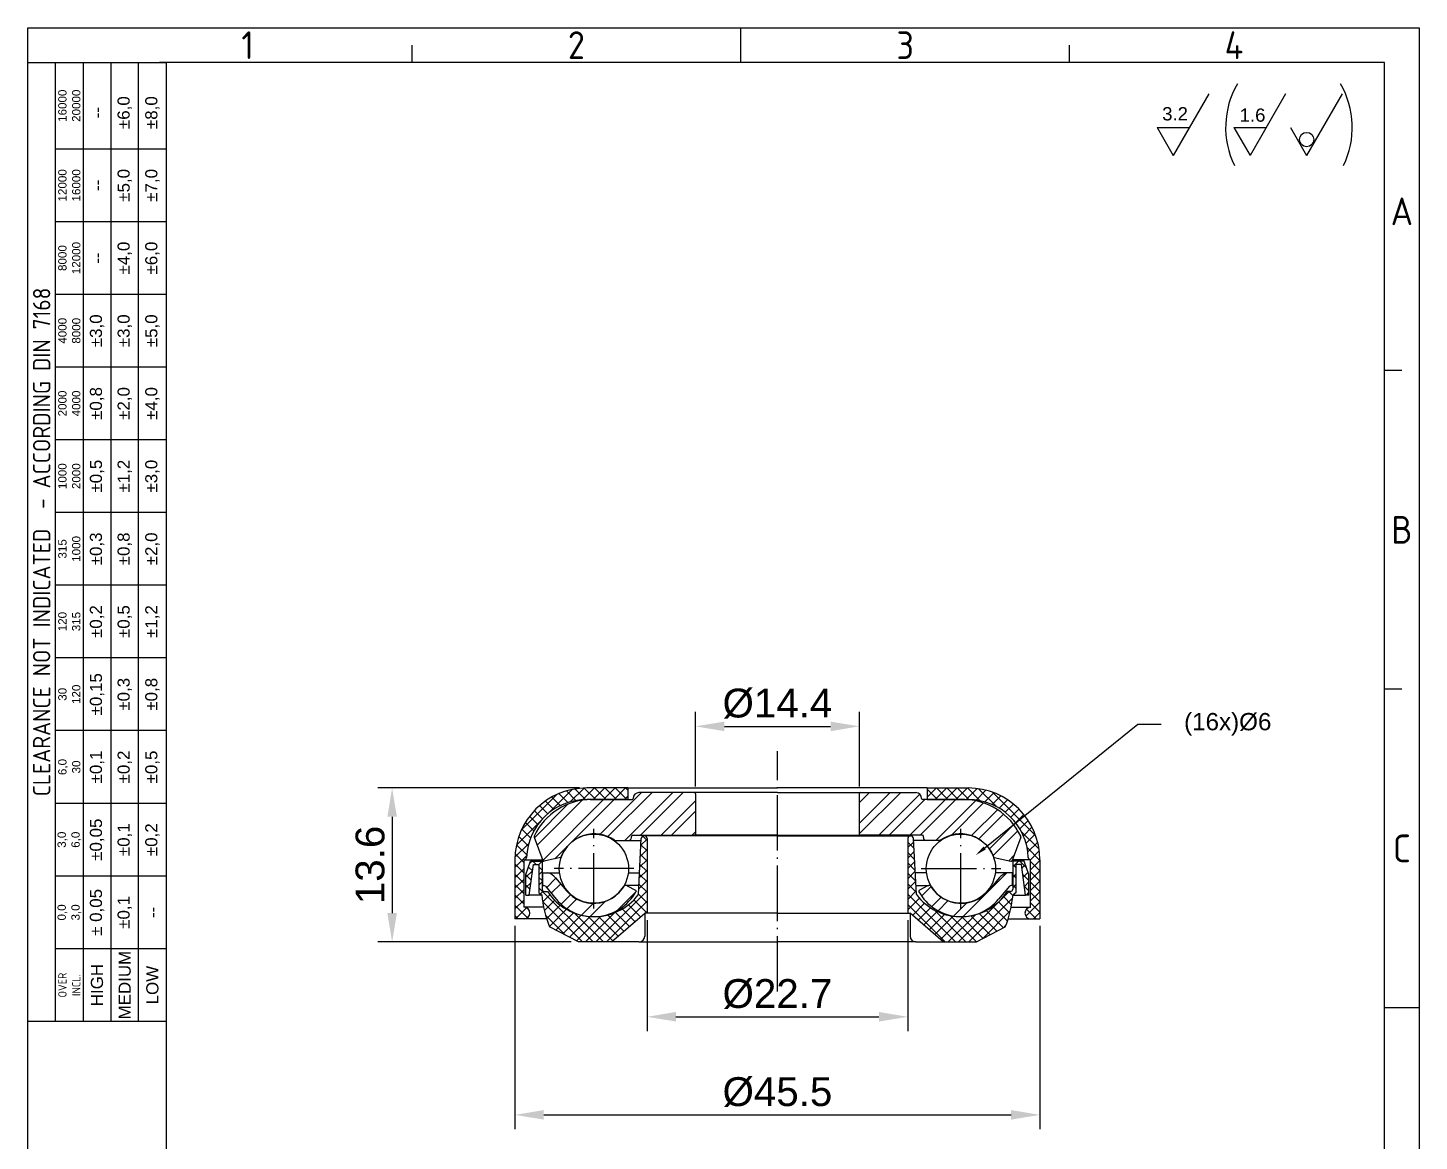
# Model space of a CAD drawing. Header units: millimetres. Extents: x 1874 to 1994, y 1277 to 1445.
# Drawn here: x 1873.6 to 1994.2, y 1348.9 to 1445.3 of the extents above; entities that cross this region are included whole.
import ezdxf
from ezdxf import colors
from ezdxf.entities.mleader import LeaderData, LeaderLine
from ezdxf.enums import TextEntityAlignment as Align
from ezdxf.math import Vec2, Vec3

# ---------------------------------------------------------------- set-up
doc = ezdxf.new("R2010")
doc.units = ezdxf.units.MM
doc.linetypes.add('ACAD_ISO04W100', pattern=[30, 24, -3, 0, -3])
for name, color, linetype, lineweight in [('AM_0', 7, 'Continuous', 30), ('AM_4', 1, 'ACAD_ISO04W100', 25), ('AM_5', 3, 'Continuous', 25)]:
    doc.layers.add(name, color=color, linetype=linetype, lineweight=lineweight)
doc.styles.add('ACISOTS', font='isocp.shx', dxfattribs={"height": 1})
doc.styles.get("Standard").update_dxf_attribs({"font": 'arial.ttf'})
doc.dimstyles.new('ISO-25', dxfattribs={"dimtxt": 2.5, "dimasz": 2.5, "dimexe": 1.25, "dimexo": 0.625, "dimtad": 1, "dimtxsty": 'Standard', "dimcen": 2.5, "dimadec": 0, "dimazin": 0, "dimtfac": 1, "dimtmove": 0, "dimatfit": 3, "dimfxl": 1, "dimarcsym": 0})
pattern_1 = [(45, (0, -8.8758), (-1.3470384, 1.3470384), []), (45, (0.898, -8.8758), (-1.3470384, 1.3470384), [])]
pattern_2 = [(45, (0, -8.8758), (-0.4490128, 0.4490128), []), (135, (0, -8.8758), (-0.4490128, -0.4490128), [])]

# ---------------------------------------------------------------- blocks, each defined once
blk = doc.blocks.new('*D124')
at = {"layer": 'AM_5', "color": 0, "lineweight": -2, "ltscale": 0.5}
for p, q in [((1921.37, 1379.47), (1903.88, 1379.47)), ((1905.13, 1376.97), (1905.13, 1368.63)), ((1920.65, 1366.13), (1903.88, 1366.13))]:
    blk.add_line(p, q, dxfattribs=at)
at = {"layer": 'AM_5', "color": 0, "ltscale": 0.5}
for points in [[(1904.72, 1376.97), (1905.55, 1376.97), (1905.13, 1379.47)], [(1904.72, 1368.63), (1905.55, 1368.63), (1905.13, 1366.13)]]:
    blk.add_solid(points, dxfattribs=at)
at = {"layer": 'Defpoints', "color": 0, "ltscale": 0.5}
for p in [(1922, 1379.47), (1905.13, 1366.13), (1921.28, 1366.13)]:
    blk.add_point(p, dxfattribs=at)
at = {"layer": 'AM_5', "color": 0, "ltscale": 0.5, "insert": (1903.23, 1372.8), "char_height": 2.5, "attachment_point": 5, "rotation": 90}
blk.add_mtext('13.6', dxfattribs=at)
blk = doc.blocks.new('*D125')
at = {"layer": 'AM_5', "color": 0, "lineweight": -2, "ltscale": 0.5}
for p, q in [((1931.43, 1379.6), (1931.43, 1386.06)), ((1945.63, 1379.6), (1945.63, 1386.06)), ((1933.93, 1384.81), (1943.13, 1384.81))]:
    blk.add_line(p, q, dxfattribs=at)
at = {"layer": 'AM_5', "color": 0, "ltscale": 0.5}
for points in [[(1933.93, 1385.22), (1933.93, 1384.39), (1931.43, 1384.81)], [(1943.13, 1385.22), (1943.13, 1384.39), (1945.63, 1384.81)]]:
    blk.add_solid(points, dxfattribs=at)
at = {"layer": 'Defpoints', "color": 0, "ltscale": 0.5}
for p in [(1945.63, 1384.81), (1931.43, 1378.97), (1945.63, 1378.97)]:
    blk.add_point(p, dxfattribs=at)
at = {"layer": 'AM_5', "color": 0, "ltscale": 0.5, "insert": (1938.53, 1386.78), "char_height": 2.5, "attachment_point": 5}
blk.add_mtext('%%C14.4', dxfattribs=at)
blk = doc.blocks.new('*D126')
at = {"layer": 'AM_5', "color": 0, "lineweight": -2, "ltscale": 0.5}
for p, q in [((1927.23, 1368.01), (1927.23, 1358.39)), ((1949.83, 1368.01), (1949.83, 1358.39)), ((1929.73, 1359.64), (1947.33, 1359.64))]:
    blk.add_line(p, q, dxfattribs=at)
at = {"layer": 'AM_5', "color": 0, "ltscale": 0.5}
for points in [[(1929.73, 1360.06), (1929.73, 1359.23), (1927.23, 1359.64)], [(1947.33, 1360.06), (1947.33, 1359.23), (1949.83, 1359.64)]]:
    blk.add_solid(points, dxfattribs=at)
at = {"layer": 'Defpoints', "color": 0, "ltscale": 0.5}
for p in [(1927.23, 1368.63), (1949.83, 1368.63), (1949.83, 1359.64)]:
    blk.add_point(p, dxfattribs=at)
at = {"layer": 'AM_5', "color": 0, "ltscale": 0.5, "insert": (1938.53, 1361.61), "char_height": 2.5, "attachment_point": 5}
blk.add_mtext('%%C22.7', dxfattribs=at)
blk = doc.blocks.new('*D127')
at = {"layer": 'AM_5', "color": 0, "lineweight": -2, "ltscale": 0.5}
for p, q in [((1915.78, 1367.51), (1915.78, 1349.89)), ((1961.28, 1367.51), (1961.28, 1349.89)), ((1918.28, 1351.14), (1958.78, 1351.14))]:
    blk.add_line(p, q, dxfattribs=at)
at = {"layer": 'AM_5', "color": 0, "ltscale": 0.5}
for points in [[(1918.28, 1351.56), (1918.28, 1350.73), (1915.78, 1351.14)], [(1958.78, 1351.56), (1958.78, 1350.73), (1961.28, 1351.14)]]:
    blk.add_solid(points, dxfattribs=at)
at = {"layer": 'Defpoints', "color": 0, "ltscale": 0.5}
for p in [(1915.78, 1368.13), (1961.28, 1368.13), (1961.28, 1351.14)]:
    blk.add_point(p, dxfattribs=at)
at = {"layer": 'AM_5', "color": 0, "ltscale": 0.5, "insert": (1938.53, 1353.11), "char_height": 2.5, "attachment_point": 5}
blk.add_mtext('%%C45.5', dxfattribs=at)

msp = doc.modelspace()

# ---------------------------------------------------------------- hatches: boundary and pattern name
at = {"layer": 'AM_5', "ltscale": 0.5}
h = msp.add_hatch(dxfattribs=at)
h.set_pattern_fill('ANSI37', color=256, scale=0.2, style=0)
h.set_pattern_definition(pattern_2)
h.paths.add_polyline_path([(1955.058, 1379.47), (1951.503, 1379.47), (1951.503, 1378.47), (1954.77, 1378.47), (1955.058, 1378.47, -0.2320281), (1959.186, 1376.446), (1959.964, 1377.074, 0.2311667)])
h.paths.add_polyline_path([(1959.964, 1377.074), (1959.186, 1376.446, -0.1567432), (1960.274, 1373.443, 0.4088196), (1960.478, 1373.25), (1960.478, 1369.13, 1), (1960.478, 1368.13), (1961.278, 1368.13), (1961.278, 1373.25, 0.1670513)])
h.paths.add_polyline_path([(1921.998, 1378.47), (1925.553, 1378.47), (1925.553, 1379.47), (1921.998, 1379.47, 0.4142136), (1915.778, 1373.25), (1915.778, 1368.13), (1916.578, 1368.13, 1), (1916.578, 1369.13), (1916.578, 1373.25, 0.4088196), (1916.782, 1373.443, -0.4034441)])
h = msp.add_hatch(dxfattribs=at)
h.set_pattern_fill('ANSI32', color=256, scale=0.2, style=0)
h.set_pattern_definition(pattern_1)
h.paths.add_polyline_path([(1931.428, 1378.97, 0.4142136), (1931.328, 1379.07), (1926.528, 1379.07, 0.4142136), (1926.028, 1378.57, -0.4142136), (1925.928, 1378.47), (1922.45, 1378.47, 0.2901888), (1917.439, 1375.295, 0.2011121), (1917.436, 1375.217), (1918.184, 1373.186, 0.3789634), (1918.301, 1373.123), (1919.726, 1373.458, 0.2489124), (1919.796, 1373.52, -0.4882529), (1924.409, 1374.938, 0.1537057), (1924.466, 1374.92), (1925.628, 1374.92, 0.4142136), (1925.878, 1375.17), (1925.878, 1375.27, -0.4142136), (1925.978, 1375.37), (1931.328, 1375.37, 0.4142136), (1931.428, 1375.47)])
h = msp.add_hatch(dxfattribs=at)
h.set_pattern_fill('ANSI32', color=256, scale=0.2, style=0)
h.set_pattern_definition(pattern_1)
h.paths.add_polyline_path([(1954.606, 1378.47), (1951.128, 1378.47, -0.4142136), (1951.028, 1378.57, 0.4142136), (1950.528, 1379.07), (1945.728, 1379.07, 0.4142136), (1945.628, 1378.97), (1945.628, 1375.47, 0.4142136), (1945.728, 1375.37), (1951.078, 1375.37, -0.4142136), (1951.178, 1375.27), (1951.178, 1375.17, 0.4142136), (1951.428, 1374.92), (1952.59, 1374.92, 0.1537057), (1952.647, 1374.938, -0.3829523), (1956.705, 1374.443), (1959.004, 1376.299, 0.2333473)])
h.paths.add_polyline_path([(1959.62, 1375.217, 0.2011121), (1959.617, 1375.295, 0.0532366), (1959.004, 1376.299), (1956.705, 1374.443, -0.0887132), (1957.26, 1373.52, 0.2489124), (1957.33, 1373.458), (1958.755, 1373.123, 0.3789634), (1958.872, 1373.186)])
h = msp.add_hatch(dxfattribs=at)
h.set_pattern_fill('ANSI37', color=256, scale=0.2, style=0)
h.set_pattern_definition(pattern_2)
h.paths.add_polyline_path([(1927.028, 1368.631), (1927.228, 1368.631), (1927.228, 1375.081, 0.9746087), (1926.728, 1375.093), (1926.478, 1370.231, -0.2363648), (1922.611, 1368.319, -0.0419774), (1921.907, 1368.374, -0.2131719), (1918.603, 1370.501), (1918.328, 1370.501, -0.4142136), (1918.128, 1370.701), (1918.128, 1373.131), (1917.128, 1373.131), (1916.728, 1371.97), (1916.728, 1370.181), (1917.011, 1370.181), (1917.373, 1372.851), (1917.848, 1372.851), (1917.848, 1370.381), (1918.103, 1370.221, 0.0696745), (1918.778, 1367.431), (1921.278, 1366.131), (1924.153, 1366.131)])
h.paths.add_polyline_path([(1958.953, 1370.221), (1959.208, 1370.381), (1959.208, 1372.851), (1959.683, 1372.851), (1960.045, 1370.181), (1960.328, 1370.181), (1960.328, 1371.97), (1959.928, 1373.131), (1958.928, 1373.131), (1958.928, 1370.701, -0.4142136), (1958.728, 1370.501), (1958.453, 1370.501, -0.2131719), (1955.149, 1368.374, -0.0419774), (1954.445, 1368.319, -0.2363648), (1950.578, 1370.231), (1950.328, 1375.093, 0.9746087), (1949.828, 1375.081), (1949.828, 1368.631), (1950.028, 1368.631), (1952.903, 1366.131), (1955.778, 1366.131), (1958.278, 1367.431, 0.0696745)])
h = msp.add_hatch(dxfattribs=at)
h.set_pattern_fill('ANSI32', color=256, scale=0.2, style=0)
h.set_pattern_definition(pattern_1)
h.paths.add_polyline_path([(1926.264, 1370.477, 0.4213587), (1926.223, 1370.614), (1925.508, 1370.991, 0.39224), (1925.18, 1370.902, -0.5089225), (1920.244, 1370.562), (1919.293, 1371.694, 0.15052), (1918.636, 1372.119), (1918.178, 1372.119), (1918.178, 1371.019), (1918.275, 1371.019, -0.2216947), (1918.412, 1370.955), (1919.363, 1369.823, 0.1794739), (1921.907, 1368.374, 0.0366679), (1922.611, 1368.319, 0.270353)])
h = msp.add_hatch(dxfattribs=at)
h.set_pattern_fill('ANSI32', color=256, scale=0.2, style=0)
h.set_pattern_definition(pattern_1)
h.paths.add_polyline_path([(1957.693, 1369.823), (1958.644, 1370.955, -0.2216947), (1958.781, 1371.019), (1958.878, 1371.019), (1958.878, 1372.119), (1958.42, 1372.119, 0.15052), (1957.763, 1371.694), (1956.812, 1370.562, -0.5089225), (1951.876, 1370.902, 0.39224), (1951.548, 1370.991), (1950.833, 1370.614, 0.4213587), (1950.792, 1370.477, 0.270353), (1954.445, 1368.319, 0.0366679), (1955.149, 1368.374, 0.1794739)])

# ---------------------------------------------------------------- linework, layer by layer
at = {"color": 135, "lineweight": 25}
for p, q in [((1873.555, 1276.737), (1873.555, 1445.337)), ((1873.555, 1445.337), (1994.155, 1445.337)), ((1935.355, 1442.337), (1935.355, 1445.337)), ((1994.155, 1445.337), (1994.155, 1276.737)), ((1906.855, 1442.337), (1906.855, 1443.837)), ((1963.855, 1442.337), (1963.855, 1443.837)), ((1875.955, 1359.237), (1875.955, 1442.337)), ((1878.355, 1442.337), (1878.355, 1359.237)), ((1880.755, 1442.337), (1880.755, 1359.237)), ((1883.155, 1359.237), (1883.155, 1442.337)), ((1885.555, 1434.837), (1875.955, 1434.837)), ((1885.555, 1428.537), (1875.955, 1428.537)), ((1885.555, 1422.237), (1875.955, 1422.237)), ((1885.555, 1415.937), (1875.955, 1415.937)), ((1992.655, 1415.637), (1991.155, 1415.637)), ((1885.555, 1409.637), (1875.955, 1409.637)), ((1885.555, 1403.337), (1875.955, 1403.337)), ((1885.555, 1397.037), (1875.955, 1397.037)), ((1885.555, 1390.737), (1875.955, 1390.737)), ((1992.655, 1388.037), (1991.155, 1388.037)), ((1885.555, 1384.437), (1875.955, 1384.437)), ((1885.555, 1378.137), (1875.955, 1378.137)), ((1885.555, 1371.837), (1875.955, 1371.837)), ((1885.555, 1365.537), (1875.955, 1365.537)), ((1991.155, 1360.437), (1994.155, 1360.437))]:
    msp.add_line(p, q, dxfattribs=at)
for p, q in [((1991.155, 1442.337), (1884.955, 1442.337)), ((1885.555, 1442.337), (1885.555, 1279.737)), ((1991.155, 1279.737), (1991.155, 1442.337))]:
    msp.add_line(p, q)
msp.add_lwpolyline([(1885.555, 1442.337), (1885.555, 1359.237), (1873.555, 1359.237), (1873.555, 1442.337)], close=True, dxfattribs=at)
at = {"layer": 'AM_0'}
for p, q in [((1925.553, 1379.47), (1921.998, 1379.47)), ((1925.553, 1378.47), (1921.998, 1378.47)), ((1922.286, 1378.47), (1925.928, 1378.47)), ((1925.553, 1379.47), (1938.528, 1379.47)), ((1925.553, 1379.47), (1925.553, 1378.47)), ((1926.028, 1378.57), (1926.028, 1378.57)), ((1938.528, 1379.07), (1926.528, 1379.07)), ((1931.428, 1378.97), (1931.428, 1375.47)), ((1951.503, 1379.47), (1938.528, 1379.47)), ((1938.528, 1379.07), (1950.528, 1379.07)), ((1945.628, 1378.97), (1945.628, 1375.47)), ((1951.028, 1378.57), (1951.028, 1378.57)), ((1954.77, 1378.47), (1951.128, 1378.47)), ((1951.503, 1379.47), (1951.503, 1378.47)), ((1951.503, 1379.47), (1955.058, 1379.47)), ((1951.503, 1378.47), (1955.058, 1378.47)), ((1917.436, 1375.217), (1918.184, 1373.186)), ((1924.466, 1374.92), (1925.628, 1374.92)), ((1925.628, 1374.92), (1926.719, 1374.92)), ((1925.878, 1375.17), (1925.878, 1375.27)), ((1925.978, 1375.37), (1931.328, 1375.37)), ((1926.478, 1370.231), (1926.728, 1375.093)), ((1938.528, 1375.331), (1926.978, 1375.331)), ((1927.228, 1375.081), (1927.228, 1368.631)), ((1938.528, 1375.37), (1931.328, 1375.37)), ((1938.528, 1375.37), (1945.728, 1375.37)), ((1938.528, 1375.331), (1950.078, 1375.331)), ((1951.078, 1375.37), (1945.728, 1375.37)), ((1949.828, 1375.081), (1949.828, 1368.631)), ((1950.578, 1370.231), (1950.328, 1375.093)), ((1951.428, 1374.92), (1950.337, 1374.92)), ((1951.178, 1375.17), (1951.178, 1375.27)), ((1952.59, 1374.92), (1951.428, 1374.92)), ((1959.62, 1375.217), (1958.872, 1373.186)), ((1915.778, 1373.25), (1915.778, 1368.13)), ((1916.578, 1373.25), (1916.582, 1373.25)), ((1916.578, 1369.13), (1916.578, 1373.25)), ((1916.582, 1373.25), (1918.16, 1373.25)), ((1917.011, 1370.181), (1917.373, 1372.851)), ((1917.011, 1370.181), (1917.373, 1372.851)), ((1917.128, 1373.131), (1918.128, 1373.131)), ((1917.373, 1372.851), (1917.848, 1372.851)), ((1917.848, 1372.851), (1917.848, 1370.381)), ((1918.128, 1373.131), (1918.128, 1370.701)), ((1918.128, 1373.131), (1918.233, 1373.131)), ((1918.128, 1373.131), (1918.128, 1370.701)), ((1919.726, 1373.458), (1918.301, 1373.123)), ((1957.33, 1373.458), (1958.755, 1373.123)), ((1958.928, 1373.131), (1958.823, 1373.131)), ((1960.474, 1373.25), (1958.896, 1373.25)), ((1958.928, 1373.131), (1958.928, 1370.701)), ((1959.928, 1373.131), (1958.928, 1373.131)), ((1958.928, 1373.131), (1958.928, 1370.701)), ((1959.683, 1372.851), (1959.208, 1372.851)), ((1959.208, 1372.851), (1959.208, 1370.381)), ((1960.045, 1370.181), (1959.683, 1372.851)), ((1960.045, 1370.181), (1959.683, 1372.851)), ((1960.478, 1373.25), (1960.474, 1373.25)), ((1960.478, 1369.13), (1960.478, 1373.25)), ((1961.278, 1373.25), (1961.278, 1368.13)), ((1918.178, 1372.119), (1918.636, 1372.119)), ((1918.178, 1372.119), (1918.178, 1371.019)), ((1918.636, 1372.119), (1919.643, 1372.119)), ((1919.293, 1371.694), (1920.244, 1370.562)), ((1925.6, 1372.119), (1926.575, 1372.119)), ((1951.456, 1372.119), (1950.481, 1372.119)), ((1957.763, 1371.694), (1956.812, 1370.562)), ((1958.42, 1372.119), (1957.413, 1372.119)), ((1958.878, 1372.119), (1958.42, 1372.119)), ((1958.878, 1372.119), (1958.878, 1371.019)), ((1916.728, 1370.181), (1917.011, 1370.181)), ((1916.728, 1370.181), (1917.011, 1370.181)), ((1918.107, 1370.181), (1917.011, 1370.181)), ((1918.107, 1370.181), (1917.011, 1370.181)), ((1917.848, 1370.381), (1918.103, 1370.221)), ((1917.848, 1370.381), (1918.103, 1370.221)), ((1918.178, 1371.019), (1918.275, 1371.019)), ((1918.328, 1370.501), (1918.603, 1370.501)), ((1918.328, 1370.501), (1918.603, 1370.501)), ((1918.412, 1370.955), (1919.363, 1369.823)), ((1926.519, 1371.019), (1925.391, 1371.019)), ((1925.508, 1370.991), (1926.223, 1370.614)), ((1950.537, 1371.019), (1951.665, 1371.019)), ((1951.548, 1370.991), (1950.833, 1370.614)), ((1958.644, 1370.955), (1957.693, 1369.823)), ((1958.728, 1370.501), (1958.453, 1370.501)), ((1958.728, 1370.501), (1958.453, 1370.501)), ((1958.878, 1371.019), (1958.781, 1371.019)), ((1958.949, 1370.181), (1960.045, 1370.181)), ((1958.949, 1370.181), (1960.045, 1370.181)), ((1959.208, 1370.381), (1958.953, 1370.221)), ((1959.208, 1370.381), (1958.953, 1370.221)), ((1960.328, 1370.181), (1960.045, 1370.181)), ((1960.328, 1370.181), (1960.045, 1370.181)), ((1918.27, 1369.13), (1916.578, 1369.13)), ((1958.786, 1369.13), (1960.478, 1369.13)), ((1916.578, 1368.13), (1915.778, 1368.13)), ((1918.53, 1368.13), (1916.578, 1368.13)), ((1924.153, 1366.131), (1927.028, 1368.631)), ((1927.028, 1368.631), (1927.028, 1366.631)), ((1927.228, 1368.631), (1927.028, 1368.631)), ((1938.528, 1368.631), (1927.228, 1368.631)), ((1938.528, 1368.631), (1949.828, 1368.631)), ((1949.828, 1368.631), (1950.028, 1368.631)), ((1952.903, 1366.131), (1950.028, 1368.631)), ((1950.028, 1368.631), (1950.028, 1366.631)), ((1958.526, 1368.13), (1960.478, 1368.13)), ((1960.478, 1368.13), (1961.278, 1368.13)), ((1921.278, 1366.131), (1918.778, 1367.431)), ((1955.778, 1366.131), (1958.278, 1367.431)), ((1926.528, 1366.131), (1921.278, 1366.131)), ((1926.528, 1366.131), (1938.528, 1366.131)), ((1950.528, 1366.131), (1938.528, 1366.131)), ((1950.528, 1366.131), (1955.778, 1366.131))]:
    msp.add_line(p, q, dxfattribs=at)
at = {"layer": 'AM_0', "ltscale": 0.5}
for p, q in [((1916.728, 1371.97), (1917.128, 1373.131)), ((1960.328, 1371.97), (1959.928, 1373.131)), ((1916.728, 1370.181), (1916.728, 1371.97)), ((1960.328, 1370.181), (1960.328, 1371.97))]:
    msp.add_line(p, q, dxfattribs=at)
at = {"layer": 'AM_0'}
for centre in [(1922.622, 1372.479), (1954.434, 1372.479)]:
    msp.add_circle(centre, 3, dxfattribs=at)
for centre, radius, start, end in [((1921.998, 1373.25), 6.22, 90, 180), ((1921.998, 1373.25), 5.22, 90, 177.88528), ((1922.45, 1372.929), 5.541, 90, 154.72855), ((1925.928, 1378.57), 0.1, 270, 0), ((1926.528, 1378.57), 0.5, 90, 180), ((1931.328, 1378.97), 0.1, 0, 90), ((1945.728, 1378.97), 0.1, 90, 180), ((1950.528, 1378.57), 0.5, 0, 90), ((1951.128, 1378.57), 0.1, 180, 270), ((1954.606, 1372.929), 5.541, 25.27145, 90), ((1955.058, 1373.25), 6.22, 0, 90), ((1955.058, 1373.25), 5.22, 2.11472, 90), ((1917.53, 1375.252), 0.1, 154.72855, 200.21329), ((1922.656, 1372.43), 3.06, 55.0468, 159.14311), ((1924.466, 1375.02), 0.1, 235.0468, 270), ((1925.628, 1375.17), 0.25, 270, 0), ((1925.978, 1375.27), 0.1, 90, 180), ((1926.978, 1375.081), 0.25, 0, 177.05312), ((1931.328, 1375.47), 0.1, 270, 0), ((1945.728, 1375.47), 0.1, 180, 270), ((1950.078, 1375.081), 0.25, 2.94688, 180), ((1951.078, 1375.27), 0.1, 0, 90), ((1951.428, 1375.17), 0.25, 180, 270), ((1952.59, 1375.02), 0.1, 270, 304.9532), ((1954.4, 1372.43), 3.06, 20.85689, 124.9532), ((1959.526, 1375.252), 0.1, 339.78671, 25.27145), ((1916.582, 1373.45), 0.2, 270, 357.88528), ((1918.278, 1373.22), 0.1, 200.21329, 283.23279), ((1919.703, 1373.555), 0.1, 283.23279, 339.14311), ((1957.353, 1373.555), 0.1, 200.85689, 256.76721), ((1958.778, 1373.22), 0.1, 256.76721, 339.78671), ((1960.474, 1373.45), 0.2, 182.11472, 270), ((1918.275, 1370.839), 1.33, 40, 74.23961), ((1958.781, 1370.839), 1.33, 105.76039, 140), ((1928.403, 1371.236), 10.35, 185.62932, 201.57177), ((1918.328, 1370.701), 0.2, 180, 270), ((1918.328, 1370.701), 0.2, 180, 270), ((1918.275, 1370.839), 0.18, 40, 90), ((1922.636, 1373.136), 4.818, 213.17167, 322.90101), ((1922.588, 1372.529), 4.21, 220, 330.82768), ((1922.588, 1372.529), 3.06, 220, 327.89028), ((1925.391, 1370.769), 0.25, 62.22188, 147.89028), ((1926.176, 1370.526), 0.1, 330.82768, 62.22188), ((1954.42, 1373.136), 4.818, 217.09899, 326.82833), ((1950.88, 1370.526), 0.1, 117.77812, 209.17232), ((1954.468, 1372.529), 4.21, 209.17232, 320), ((1951.665, 1370.769), 0.25, 32.10972, 117.77812), ((1954.468, 1372.529), 3.06, 212.10972, 320), ((1948.653, 1371.236), 10.35, 338.42823, 354.37068), ((1958.781, 1370.839), 0.18, 90, 140), ((1958.728, 1370.701), 0.2, 270, 0), ((1958.728, 1370.701), 0.2, 270, 0), ((1916.578, 1368.63), 0.5, 270, 90), ((1960.478, 1368.63), 0.5, 90, 270), ((1926.528, 1366.631), 0.5, 270, 0), ((1950.528, 1366.631), 0.5, 180, 270)]:
    msp.add_arc(centre, radius, start, end, dxfattribs=at)
at = {"layer": 'AM_4', "ltscale": 0.2}
for p, q in [((1938.528, 1361.842), (1938.528, 1382.662)), ((1922.622, 1369.026), (1922.622, 1375.933)), ((1954.434, 1369.026), (1954.434, 1375.933)), ((1926.075, 1372.479), (1919.169, 1372.479)), ((1950.981, 1372.479), (1957.887, 1372.479))]:
    msp.add_line(p, q, dxfattribs=at)
at = {"layer": 'AM_5'}
for p, q in [((1975.918, 1439.611), (1972.844, 1434.287)), ((1982.575, 1439.611), (1979.501, 1434.287)), ((1987.47, 1439.611), (1984.396, 1434.287)), ((1971.447, 1436.707), (1974.242, 1436.707)), ((1971.447, 1436.707), (1972.844, 1434.287)), ((1978.104, 1436.707), (1980.898, 1436.707)), ((1978.104, 1436.707), (1979.501, 1434.287)), ((1982.999, 1436.707), (1984.396, 1434.287))]:
    msp.add_line(p, q, dxfattribs=at)
msp.add_circle((1984.401, 1435.658), 0.62, dxfattribs=at)
for centre, start, end in [((1984.901, 1436.702), 149.81687, 205.95777), ((1980.834, 1436.702), 334.04223, 30.18313)]:
    msp.add_arc(centre, 7.524, start, end, dxfattribs=at)

# ---------------------------------------------------------------- texts
at = {"color": 135, "lineweight": 25, "style": 'ACISOTS'}
for s, p in [('1', (1892.605, 1443.837)), ('2', (1921.105, 1443.837)), ('3', (1949.605, 1443.837)), ('4', (1978.105, 1443.837)), ('A', (1992.655, 1429.437)), ('B', (1992.655, 1401.837)), ('C', (1992.655, 1374.237))]:
    msp.add_text(s, height=2.4, dxfattribs=at).set_placement(p, align=Align.MIDDLE)
at = {"color": 135, "lineweight": 25, "attachment_point": 5, "rotation": 90}
for s, insert, char_height, width in [('16000\\P20000', (1877.155, 1438.587), 0.72, 7.5), ('±6,0', (1881.955, 1437.987), 1.05, 6.3), ('±8,0', (1884.355, 1437.987), 1.05, 6.3), ('--', (1879.555, 1437.987), 1.05, 6.3), ('12000\\P16000', (1877.155, 1431.687), 0.72, 6.3), ('±5,0', (1881.955, 1431.687), 1.05, 6.3), ('±7,0', (1884.355, 1431.687), 1.05, 6.3), ('--', (1879.555, 1431.687), 1.05, 6.3), ('8000\\P12000', (1877.155, 1425.387), 0.72, 6.3), ('±4,0', (1881.955, 1425.387), 1.05, 6.3), ('±6,0', (1884.355, 1425.387), 1.05, 6.3), ('--', (1879.555, 1425.387), 1.05, 6.3), ('{\\Fisocp.shx|c0;CLEARANCE NOT INDICATED  - ACCORDING DIN 7168}', (1874.755, 1400.787), 1.5, 83.1), ('4000\\P8000', (1877.155, 1419.087), 0.72, 6.3), ('±3,0', (1879.555, 1419.087), 1.05, 6.3), ('±3,0', (1881.955, 1419.087), 1.05, 6.3), ('±5,0', (1884.355, 1419.087), 1.05, 6.3), ('2000\\P4000', (1877.155, 1412.787), 0.72, 6.3), ('±0,8', (1879.555, 1412.787), 1.05, 6.3), ('±2,0', (1881.955, 1412.787), 1.05, 6.3), ('±4,0', (1884.355, 1412.787), 1.05, 6.3), ('1000\\P2000', (1877.155, 1406.487), 0.72, 6.3), ('±0,5', (1879.555, 1406.487), 1.05, 6.3), ('±1,2', (1881.955, 1406.487), 1.05, 6.3), ('±3,0', (1884.355, 1406.487), 1.05, 6.3), ('±0,3', (1879.555, 1400.187), 1.05, 6.3), ('±0,8', (1881.955, 1400.187), 1.05, 6.3), ('±2,0', (1884.355, 1400.187), 1.05, 6.3), ('315\\P1000', (1877.155, 1400.187), 0.72, 6.3), ('120\\P315', (1877.155, 1393.887), 0.72, 6.3), ('±0,2', (1879.555, 1393.887), 1.05, 6.3), ('±0,5', (1881.955, 1393.887), 1.05, 6.3), ('±1,2', (1884.355, 1393.887), 1.05, 6.3), ('±0,15', (1879.555, 1387.587), 1.05, 6.3), ('30\\P120', (1877.155, 1387.587), 0.72, 6.3), ('±0,3', (1881.955, 1387.587), 1.05, 6.3), ('±0,8', (1884.355, 1387.587), 1.05, 6.3), ('±0,1', (1879.555, 1381.287), 1.05, 6.3), ('±0,2', (1881.955, 1381.287), 1.05, 6.3), ('±0,5', (1884.355, 1381.287), 1.05, 6.3), ('6,0\\P30', (1877.155, 1381.287), 0.72, 6.3), ('±0,05', (1879.555, 1374.987), 1.05, 6.3), ('±0,1', (1881.955, 1374.987), 1.05, 6.3), ('±0,2', (1884.355, 1374.987), 1.05, 6.3), ('3,0\\P6,0', (1877.155, 1374.987), 0.72, 6.3), ('± 0,05', (1879.555, 1368.687), 1.05, 6.3), ('\\pt4.79529;±0,1', (1881.955, 1368.687), 1.05, 6.3), ('0,0\\P3,0', (1877.155, 1368.687), 0.72, 6.3), ('--', (1884.355, 1368.687), 1.05, 6.3), ('MEDIUM', (1881.955, 1362.387), 1.05, 6.3), ('HIGH', (1879.555, 1362.387), 1.05, 6.3), ('LOW', (1884.355, 1362.387), 1.05, 6.3), ('{\\Fisocp.shx|c0;OVER\\PINCL.}', (1877.155, 1362.387), 0.72, 6.3)]:
    msp.add_mtext(s, dxfattribs=dict(at, insert=insert, char_height=char_height, width=width))
at = {"layer": 'AM_5', "char_height": 1.15, "attachment_point": 1}
for s, insert in [('3.2', (1971.879, 1438.464)), ('1.6', (1978.596, 1438.353))]:
    msp.add_mtext_dynamic_manual_height_columns(s, width=18.23779, gutter_width=12.5, heights=[0], dxfattribs=dict(at, insert=insert))

# ---------------------------------------------------------------- dimensions: what is measured, and where the dimension line sits
at = {"layer": 'AM_5', "ltscale": 0.5}
for base, p1, p2, text, picture, middle in [((1945.628, 1384.805), (1931.428, 1378.97), (1945.628, 1378.97), '%%C14.4', '*D125', (1938.528, 1386.776)), ((1961.278, 1351.142), (1915.778, 1368.13), (1961.278, 1368.13), '%%C45.5', '*D127', (1938.528, 1353.113)), ((1949.828, 1359.643), (1927.228, 1368.631), (1949.828, 1368.631), '%%C22.7', '*D126', (1938.528, 1361.615))]:
    dim = msp.add_linear_dim(base=base, p1=p1, p2=p2, text=text, dimstyle='ISO-25', dxfattribs=at)
    dim.commit()
    dim.dimension.update_dxf_attribs({"geometry": picture, "text_midpoint": middle})
dim = msp.add_linear_dim(base=(1905.132, 1366.131), p1=(1921.998, 1379.47), p2=(1921.278, 1366.131), angle=90, text='13.6', dimstyle='ISO-25', dxfattribs=at)
dim.commit()
dim.dimension.update_dxf_attribs({"geometry": '*D124', "text_midpoint": (1903.23, 1372.8)})

# ---------------------------------------------------------------- leaders
ml = msp.add_multileader_mtext('Standard', dxfattribs=at)
ml.set_content('(16x)%%C6', color=256)
ml.set_leader_properties()
ml.build(insert=Vec2(0, 0))
ml.multileader.update_dxf_attribs({"arrow_head_size": 1})
ctx = ml.context
ctx.base_point, ctx.char_height, ctx.arrow_head_size, ctx.plane_origin = Vec3(1971.778, 1384.997), 1.5, 1, Vec3(1955.718, 1373.646)
notes = []
notes.append((ctx, [(0, (1, 1, 0), (1969.778, 1384.997), (1, 0), 2, [(0, [(1955.718, 1373.646)], 0, [])])]))
ctx.mtext.insert, ctx.mtext.flow_direction = Vec3(1973.778, 1385.967), 5
for ctx, leaders in notes:
    for number, flags, end, landing, length, lines in leaders:
        leader = LeaderData()
        leader.index, (leader.has_last_leader_line, leader.has_dogleg_vector, leader.attachment_direction) = number, flags
        leader.last_leader_point, leader.dogleg_vector, leader.dogleg_length = Vec3(end), Vec3(landing), length
        for number, points, colour, breaks in lines:
            line = LeaderLine()
            line.index, line.vertices, line.color, line.breaks = number, Vec3.list(points), colors.encode_raw_color(colour), breaks
            leader.lines.append(line)
        ctx.leaders.append(leader)

doc.saveas('drawing.dxf')
